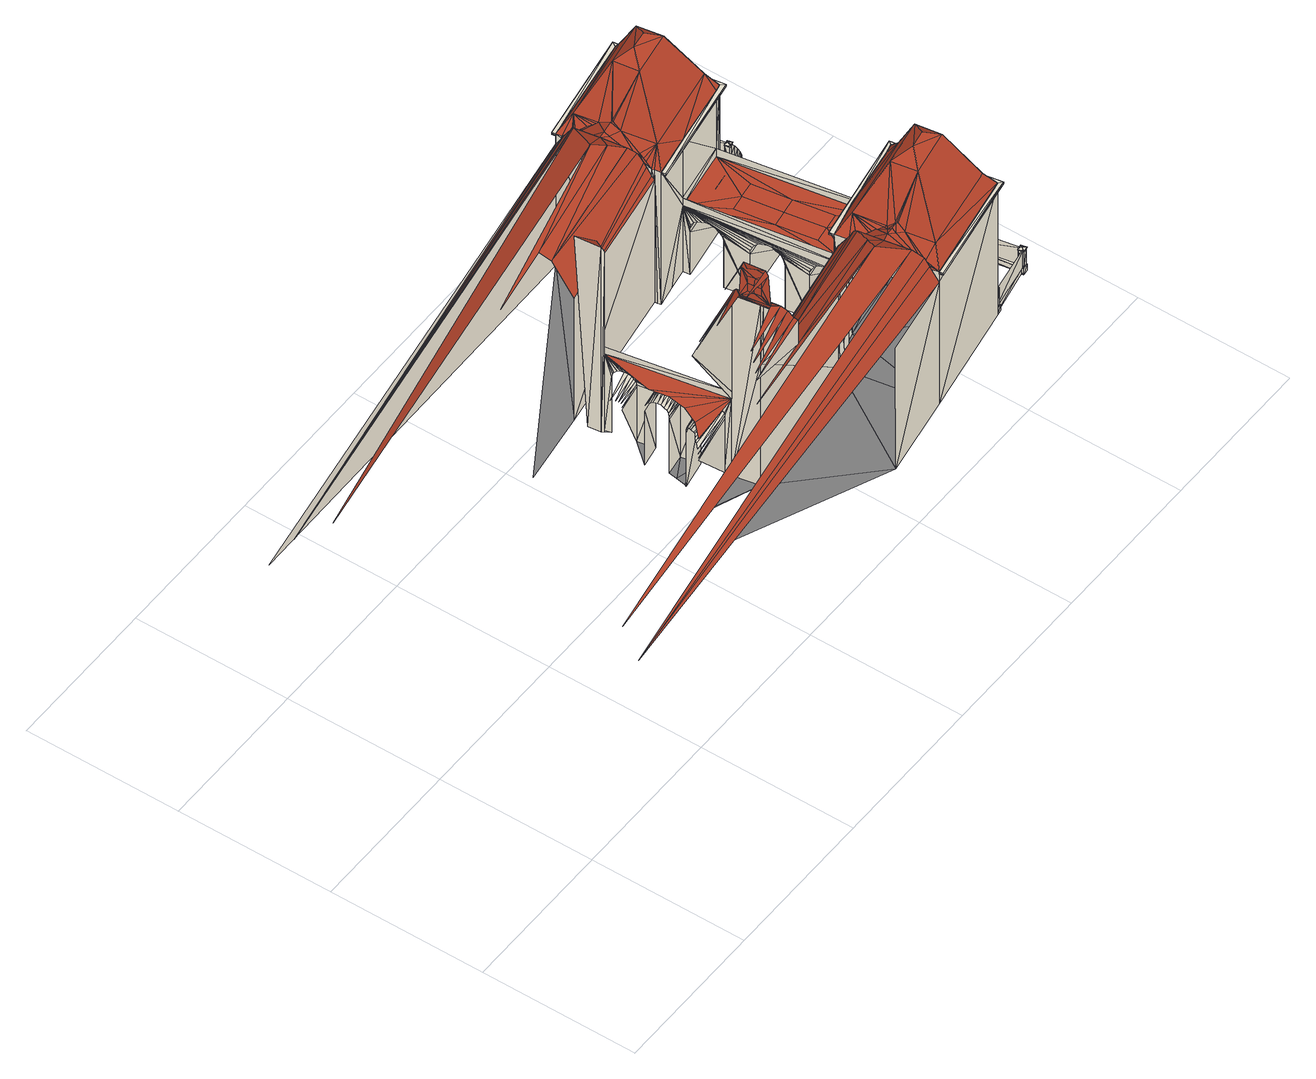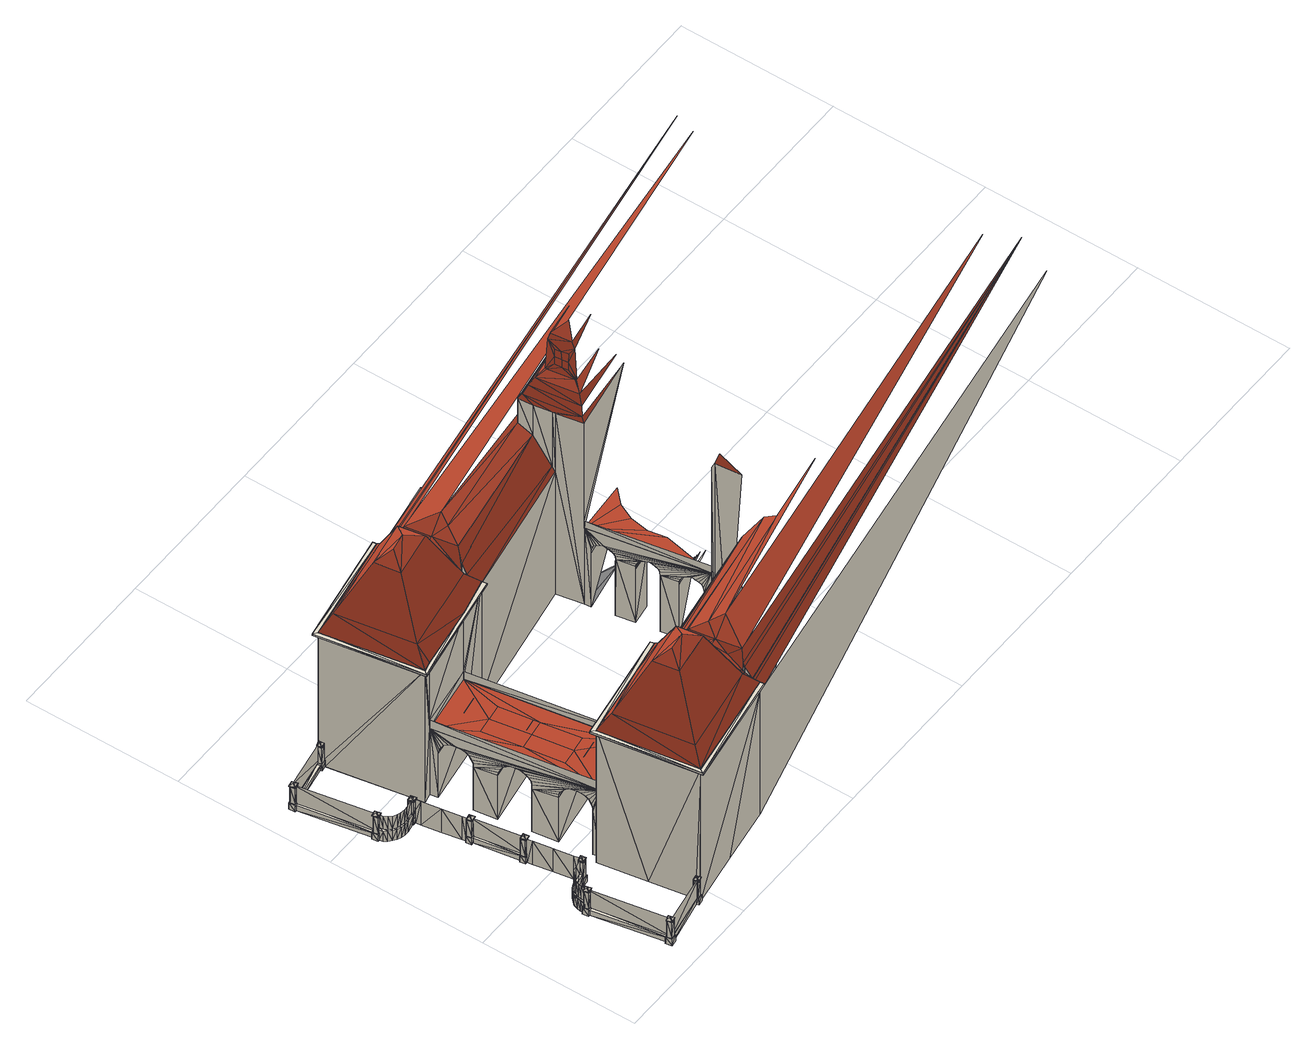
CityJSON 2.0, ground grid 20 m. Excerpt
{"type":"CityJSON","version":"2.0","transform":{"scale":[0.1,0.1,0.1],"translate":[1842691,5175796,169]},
"CityObjects":{
"building1":{"type":"Building","geometry":[{"type":"MultiSurface","lod":"2","boundaries":[[[0,1,2]],[[3,4,5]],[[6,7,8]],[[5,9,10]],[[10,11,12]],[[7,13,0]],[[12,14,15]],[[14,16,15]],[[17,18,19]],[[20,21,22]],[[7,0,2]],[[23,2,3]],[[23,24,2]],[[25,26,3]],[[26,23,3]],[[24,27,2]],[[28,26,25]],[[29,27,24,23]],[[28,29,23,26]],[[30,22,31]],[[32,28,25]],[[8,7,2,27]],[[33,34,27,29]],[[35,33,29,28]],[[34,8,27]],[[32,35,28]],[[8,34,33]],[[21,33,35]],[[21,8,33]],[[36,37,38]],[[32,21,35]],[[39,40,41]],[[25,3,5]],[[32,25,5]],[[37,42,43]],[[42,44,43]],[[41,45,46]],[[46,45,47]],[[48,49,47]],[[44,50,51]],[[22,32,5]],[[50,52,51]],[[21,32,22]],[[52,53,54]],[[55,17,19]],[[56,39,41]],[[53,57,58]],[[31,22,5]],[[31,5,10]],[[59,17,55]],[[57,60,61]],[[62,63,64]],[[59,65,62]],[[66,67,64]],[[60,68,69]],[[36,38,67]],[[68,70,71]],[[72,73,74]],[[70,72,75]],[[76,73,77]],[[37,43,38]],[[49,10,12]],[[49,31,10]],[[78,56,41]],[[79,12,15]],[[44,51,43]],[[80,76,77]],[[16,81,15]],[[81,79,15]],[[82,49,12]],[[82,12,79]],[[52,54,51]],[[83,78,41]],[[53,58,54]],[[81,84,79]],[[85,80,86]],[[84,82,79]],[[57,61,58]],[[87,88,89]],[[85,87,86]],[[88,90,91]],[[60,69,61]],[[90,92,93]],[[84,94,82]],[[94,95,82]],[[92,96,97]],[[68,71,69]],[[95,49,82]],[[73,77,74]],[[75,72,74]],[[70,75,71]],[[96,98,99]],[[98,100,101]],[[19,55,94]],[[94,55,95]],[[100,102,103]],[[47,49,95]],[[102,104,105]],[[106,107,108]],[[109,110,111]],[[104,112,108]],[[112,106,108]],[[55,47,95]],[[86,80,77]],[[55,41,47]],[[41,46,47]],[[55,59,41]],[[59,64,41]],[[64,67,41]],[[67,38,41]],[[113,83,41]],[[89,88,91]],[[38,43,41]],[[86,87,89]],[[90,114,91]],[[59,62,64]],[[43,51,41]],[[90,93,114]],[[115,116,117]],[[51,54,41]],[[92,97,93]],[[96,99,97]],[[98,101,99]],[[100,103,101]],[[102,105,103]],[[117,118,119]],[[104,108,105]],[[107,120,108]],[[109,111,121]],[[122,123,124]],[[125,118,126]],[[127,128,129]],[[130,124,131]],[[77,75,74]],[[41,113,46]],[[132,129,133]],[[127,131,128]],[[134,135,136]],[[136,137,133]],[[134,110,111]],[[119,118,125]],[[86,75,77]],[[54,113,41]],[[71,99,69]],[[75,99,71]],[[86,91,75]],[[91,114,75]],[[114,93,75]],[[93,97,75]],[[97,99,75]],[[19,138,139]],[[58,113,54]],[[61,113,58]],[[86,89,91]],[[69,113,61]],[[99,113,69]],[[113,140,46]],[[111,141,121]],[[101,113,99]],[[103,113,101]],[[134,141,111]],[[105,113,103]],[[108,113,105]],[[134,133,141]],[[133,129,141]],[[129,128,141]],[[120,113,108]],[[128,131,141]],[[141,113,120]],[[131,113,141]],[[134,136,133]],[[142,143,144]],[[145,146,143]],[[142,147,143]],[[148,142,149]],[[149,142,144]],[[124,113,131]],[[123,113,124]],[[148,142,150]],[[151,113,123]],[[152,113,151]],[[147,145,143]],[[153,113,152]],[[154,148,150]],[[150,155,156]],[[157,113,153]],[[155,113,157]],[[154,155,150]],[[154,113,155]],[[16,158,115]],[[159,160,161]],[[162,161,163]],[[164,162,163]],[[165,162,164]],[[166,162,165]],[[167,162,166]],[[168,169,170]],[[170,162,167]],[[81,16,171]],[[172,173,160]],[[94,84,174]],[[19,94,175]],[[176,177,168]],[[84,81,178,179]],[[19,139,175]],[[173,180,181]],[[16,115,171]],[[182,177,183]],[[184,139,126]],[[81,171,185]],[[81,185,178]],[[174,84,179]],[[180,182,186,187]],[[175,94,174]],[[139,188,126]],[[175,139,188]],[[160,173,181]],[[181,180,189]],[[171,115,190]],[[190,115,117]],[[177,191,183]],[[192,182,183]],[[193,182,192]],[[189,180,187]],[[186,182,193]],[[185,171,190]],[[168,177,191]],[[190,117,194]],[[195,196,197]],[[195,198,196]],[[194,117,119]],[[188,199,126]],[[200,126,195]],[[200,188,126]],[[199,125,126]],[[200,199,188]],[[201,125,199]],[[200,201,199]],[[201,200,125]],[[202,200,195]],[[200,194,125]],[[194,119,125]],[[203,190,194]],[[194,200,202]],[[202,195,204]],[[194,202,204]],[[185,190,205]],[[205,190,203]],[[185,205,178]],[[203,194,206]],[[204,195,207]],[[205,208,178]],[[208,179,178]],[[209,210,208]],[[208,210,179]],[[210,174,179]],[[211,209,208]],[[194,204,212]],[[213,203,206]],[[211,214,209]],[[208,205,215]],[[175,174,210]],[[211,216,214]],[[217,203,213]],[[218,219,211]],[[218,220,219]],[[205,203,221]],[[206,194,212]],[[222,203,217]],[[212,204,207]],[[215,205,223]],[[223,205,224]],[[221,203,222]],[[224,205,221]],[[213,206,225]],[[217,213,225]],[[211,208,226]],[[208,215,226]],[[222,217,227]],[[225,206,212,228]],[[227,217,229]],[[226,224,221]],[[215,223,226]],[[226,221,222]],[[229,217,225,230]],[[223,224,226]],[[226,222,227]],[[225,228,231]],[[230,225,231]],[[226,227,229]],[[160,181,232]],[[232,181,189]],[[161,160,232]],[[212,207,233]],[[175,188,234]],[[228,212,233]],[[231,228,233]],[[230,231,233]],[[235,236,237]],[[235,238,236]],[[229,230,239]],[[216,175,234]],[[240,241,235]],[[216,211,234]],[[240,242,241]],[[240,191,242]],[[232,189,243]],[[226,229,239]],[[183,191,240]],[[244,183,240]],[[244,192,183]],[[243,189,187]],[[186,192,244]],[[186,193,192]],[[243,187,186]],[[245,232,243]],[[161,232,246]],[[239,230,233]],[[186,244,247]],[[246,232,248]],[[248,232,245]],[[243,186,247]],[[240,235,249]],[[161,246,250]],[[244,240,249]],[[251,244,249]],[[161,250,163]],[[252,251,249]],[[234,211,253]],[[253,211,254]],[[254,211,255]],[[242,241,256]],[[191,242,256]],[[247,252,249]],[[250,257,163]],[[257,164,163]],[[257,165,164]],[[245,243,258]],[[243,247,258]],[[259,166,165]],[[259,167,166]],[[260,167,259]],[[260,170,167]],[[165,257,261]],[[250,246,248,262]],[[263,264,260]],[[263,265,264]],[[259,165,261]],[[257,250,266]],[[168,191,256]],[[258,247,249]],[[261,257,267]],[[267,257,266]],[[248,245,258,268]],[[266,250,269]],[[262,248,268]],[[239,233,270]],[[269,250,271]],[[271,250,272]],[[260,259,273]],[[272,250,262]],[[259,261,273]],[[211,226,274,255]],[[261,267,273]],[[267,266,273]],[[268,258,275]],[[276,234,253]],[[266,269,273]],[[273,269,271]],[[235,241,277]],[[278,279,234]],[[276,278,234]],[[280,276,253]],[[281,280,253]],[[282,281,253]],[[262,268,283]],[[268,275,284]],[[273,271,272]],[[285,282,253]],[[283,268,284]],[[286,285,253]],[[273,272,262]],[[249,235,287]],[[198,196,288]],[[126,188,289]],[[195,126,289]],[[290,253,254]],[[241,256,277]],[[197,196,291]],[[195,197,291]],[[277,286,253]],[[292,293,294]],[[295,296,297]],[[298,294,299]],[[295,299,296]],[[300,301,293]],[[302,300,293]],[[292,302,293]],[[303,292,294]],[[298,303,294]],[[295,298,299]],[[277,304,286]],[[258,249,305]],[[207,195,289]],[[277,306,304]],[[277,297,306]],[[275,258,305]],[[277,295,297]],[[290,277,253]],[[284,275,305]],[[235,277,290]],[[235,290,287]],[[262,283,307]],[[283,284,307]],[[277,308,295]],[[273,262,307]],[[277,309,308]],[[310,311,312]],[[313,312,314]],[[277,315,309]],[[277,316,315]],[[317,318,311]],[[319,317,311]],[[233,207,320,321]],[[310,319,311]],[[277,322,316]],[[323,310,312]],[[277,314,322]],[[313,323,312]],[[270,233,321]],[[277,313,314]],[[256,324,277]],[[307,284,305]],[[325,253,326]],[[234,188,327]],[[239,270,328]],[[277,329,313]],[[277,253,325]],[[277,330,329]],[[220,219,331]],[[218,211,332]],[[220,218,331]],[[277,333,330]],[[277,334,333]],[[277,335,334]],[[277,336,335]],[[277,337,336]],[[277,338,337]],[[277,339,338]],[[277,324,339]],[[168,170,340]],[[168,256,340]],[[340,256,324]],[[326,253,341]],[[342,270,321]],[[226,239,328,274]],[[270,342,328]],[[343,277,325]],[[307,305,344]],[[253,254,345]],[[254,255,346]],[[279,234,347]],[[328,342,321]],[[279,278,347]],[[278,276,348]],[[276,280,349]],[[188,327,289]],[[280,281,350]],[[281,282,351]],[[325,326,341,352]],[[282,285,353]],[[288,196,354]],[[320,207,289]],[[289,195,291]],[[285,286,355]],[[196,354,291]],[[235,237,356]],[[238,236,357]],[[286,304,358]],[[304,306,359]],[[306,297,360]],[[297,296,361]],[[296,299,362]],[[237,236,363]],[[299,294,364]],[[294,293,365]],[[277,343,366]],[[301,293,365]],[[343,325,352,366]],[[301,300,367]],[[300,302,368]],[[302,292,369]],[[292,303,370]],[[341,253,345]],[[303,298,371]],[[298,295,372]],[[295,308,373]],[[308,309,374]],[[309,315,375]],[[315,316,376]],[[316,322,377]],[[322,314,378]],[[314,312,379]],[[312,311,380]],[[305,249,381,382]],[[249,287,381]],[[344,305,382]],[[383,234,327]],[[318,311,384]],[[219,385,331]],[[386,255,274]],[[211,387,332]],[[345,254,346]],[[346,255,386]],[[318,317,384]],[[317,319,388]],[[347,234,383]],[[319,310,389]],[[310,323,390]],[[331,218,332]],[[347,278,348]],[[276,349,348]],[[323,313,391]],[[280,350,349]],[[264,260,392]],[[170,260,393]],[[281,394,350]],[[307,344,395]],[[313,329,396]],[[281,351,394]],[[352,341,397,398]],[[282,353,351]],[[329,330,399]],[[328,321,320,274]],[[285,355,353]],[[330,333,400]],[[333,334,401]],[[286,358,355]],[[265,264,402]],[[263,260,403]],[[265,263,402]],[[334,335,404]],[[304,359,358]],[[260,273,393]],[[335,336,405]],[[336,337,406]],[[337,338,407]],[[338,339,408]],[[306,360,359]],[[297,361,360]],[[324,339,409]],[[296,362,361]],[[299,364,362]],[[294,365,364]],[[290,277,410]],[[287,290,410]],[[397,341,345]],[[367,301,365]],[[411,344,382]],[[366,352,398,412]],[[367,300,368]],[[302,369,368]],[[292,370,369]],[[303,413,370]],[[303,371,413]],[[344,411,395]],[[298,372,371]],[[273,307,395,414]],[[295,373,372]],[[308,374,373]],[[309,375,374]],[[315,376,375]],[[398,397,345]],[[277,366,415]],[[316,377,376]],[[322,378,377]],[[387,274,320]],[[314,379,378]],[[312,380,379]],[[416,417,418]],[[416,419,417]],[[384,311,380]],[[416,420,419]],[[421,416,418]],[[422,423,424]],[[421,418,425]],[[422,426,423]],[[423,426,427]],[[428,425,427]],[[426,428,427]],[[428,421,425]],[[387,320,289]],[[420,416,429]],[[340,170,430]],[[422,424,431]],[[431,424,432]],[[395,411,382]],[[384,317,388]],[[319,389,388]],[[383,347,345]],[[310,390,389]],[[425,418,433]],[[418,417,434]],[[347,348,345]],[[348,349,345]],[[424,423,435]],[[427,425,436]],[[349,350,345]],[[423,427,437]],[[417,327,434]],[[323,438,390]],[[350,394,345]],[[327,387,289]],[[431,432,439]],[[323,391,438]],[[394,351,345]],[[439,432,440]],[[420,417,441]],[[420,387,327]],[[428,426,442]],[[421,428,443]],[[351,353,345]],[[426,422,444]],[[432,424,435]],[[416,421,445]],[[313,396,391]],[[446,383,327]],[[353,355,345]],[[429,416,441]],[[447,448,449]],[[356,237,363]],[[357,236,450]],[[422,431,451]],[[425,433,436]],[[433,418,434]],[[423,437,435]],[[329,399,396]],[[427,436,437]],[[440,432,435]],[[327,452,434]],[[441,417,452]],[[443,428,442]],[[431,439,451]],[[236,450,363]],[[442,426,444]],[[330,400,399]],[[444,422,451]],[[439,440,451]],[[421,443,445]],[[441,416,445]],[[451,440,435]],[[333,401,400]],[[340,324,453]],[[433,443,436]],[[443,442,436]],[[436,444,437]],[[442,444,436]],[[332,289,291]],[[331,288,354]],[[437,444,435]],[[445,443,433]],[[334,404,401]],[[445,433,434]],[[444,451,435]],[[452,454,434]],[[454,445,434]],[[415,398,345]],[[335,405,404]],[[449,445,454]],[[446,387,420]],[[441,445,449]],[[336,406,405]],[[354,331,291]],[[337,407,406]],[[338,408,407]],[[409,339,408]],[[386,274,387]],[[332,387,289]],[[331,385,288]],[[383,345,446]],[[345,346,387]],[[346,386,387]],[[381,287,455]],[[345,415,346]],[[277,415,410]],[[287,410,455]],[[365,367,364]],[[355,415,345]],[[361,372,360]],[[364,371,362]],[[362,372,361]],[[366,412,415]],[[367,368,364]],[[368,369,364]],[[369,370,364]],[[370,413,364]],[[413,371,364]],[[446,345,387]],[[371,372,362]],[[331,332,291]],[[358,415,355]],[[359,415,358]],[[360,415,359]],[[453,324,409]],[[412,398,415]],[[372,415,360]],[[415,410,346]],[[373,415,372]],[[430,170,456]],[[392,260,393]],[[456,170,393]],[[374,415,373]],[[380,384,379]],[[379,391,378]],[[375,415,374]],[[273,414,393]],[[376,415,375]],[[384,388,379]],[[388,389,379]],[[389,390,379]],[[377,415,376]],[[390,438,379]],[[378,415,377]],[[438,391,379]],[[264,392,402]],[[260,393,403]],[[391,415,378]],[[402,263,403]],[[396,415,391]],[[395,382,381,414]],[[399,415,396]],[[400,415,399]],[[401,415,400]],[[404,415,401]],[[405,415,404]],[[406,415,405]],[[407,415,406]],[[408,409,407]],[[409,415,407]],[[457,340,453]],[[381,455,356]],[[415,409,356]],[[410,415,356]],[[455,410,356]],[[458,459,460]],[[448,461,462]],[[449,448,463]],[[409,464,356]],[[461,465,466]],[[430,340,457]],[[465,454,466]],[[453,409,464]],[[393,414,381]],[[393,381,356]],[[464,453,356]],[[467,468,469]],[[467,470,468]],[[471,467,469]],[[472,473,474]],[[471,469,475]],[[472,476,473]],[[473,476,477]],[[478,475,477]],[[476,478,477]],[[478,471,475]],[[453,393,356]],[[472,474,479]],[[470,467,480]],[[479,474,481]],[[402,357,450]],[[403,356,363]],[[475,469,482]],[[469,468,483]],[[474,473,484]],[[477,475,485]],[[473,477,486]],[[487,488,489]],[[487,490,488]],[[450,402,363]],[[479,481,491]],[[490,480,487]],[[491,481,492]],[[470,468,493]],[[478,476,494]],[[495,496,487]],[[480,495,487]],[[471,478,497]],[[476,472,498]],[[481,474,484]],[[467,471,497]],[[499,495,480]],[[402,392,357]],[[403,393,356]],[[472,479,500]],[[475,482,485]],[[482,469,483]],[[473,486,484]],[[477,485,486]],[[480,467,493]],[[468,501,483]],[[492,481,484]],[[489,488,502]],[[493,468,501]],[[499,503,495]],[[497,478,494]],[[504,505,506]],[[479,491,500]],[[494,476,498]],[[490,487,507]],[[498,472,500]],[[504,508,505]],[[491,492,500]],[[509,504,506]],[[510,511,512]],[[493,467,497]],[[513,503,499]],[[509,506,514]],[[510,515,511]],[[511,515,516]],[[500,492,484]],[[517,514,516]],[[515,517,516]],[[482,497,485]],[[517,509,514]],[[497,494,485]],[[485,498,486]],[[494,498,485]],[[486,498,484]],[[508,504,518]],[[497,482,483]],[[457,393,453]],[[501,502,483]],[[498,500,484]],[[463,448,519]],[[502,497,483]],[[507,497,502]],[[510,512,520]],[[519,448,462]],[[493,497,507]],[[402,403,363]],[[459,521,460]],[[513,522,503]],[[520,512,523]],[[522,524,503]],[[514,506,525]],[[506,505,526]],[[512,511,527]],[[516,514,528]],[[511,516,529]],[[530,531,532]],[[532,531,533]],[[462,461,466]],[[518,504,534]],[[530,518,531]],[[535,536,537]],[[520,523,538]],[[535,430,536]],[[538,523,539]],[[508,505,540]],[[541,535,537]],[[542,543,544]],[[517,515,545]],[[509,517,546]],[[515,510,547]],[[523,512,527]],[[541,537,548]],[[542,549,543]],[[535,550,430]],[[543,549,551]],[[504,509,552]],[[553,548,551]],[[531,554,533]],[[454,555,466]],[[549,553,551]],[[522,556,524]],[[553,541,548]],[[505,556,526]],[[510,520,557]],[[556,558,524]],[[487,489,559]],[[514,525,528]],[[560,393,457]],[[525,506,526]],[[511,529,527]],[[516,528,529]],[[554,558,556]],[[561,562,563]],[[539,523,527]],[[554,533,558]],[[564,565,566]],[[456,393,560]],[[540,505,567]],[[530,568,518]],[[489,502,569]],[[554,534,533]],[[534,504,540]],[[546,517,545]],[[520,538,557]],[[542,544,570]],[[545,515,547]],[[547,510,557]],[[538,539,557]],[[507,487,571]],[[509,546,552]],[[540,504,552]],[[572,530,532]],[[570,544,573]],[[572,532,533]],[[557,539,527]],[[556,567,526]],[[525,546,528]],[[546,545,528]],[[528,547,529]],[[545,547,528]],[[529,547,527]],[[552,546,525]],[[574,575,576]],[[548,537,577]],[[562,578,563]],[[552,525,526]],[[547,557,527]],[[537,536,579]],[[544,543,580]],[[574,581,575]],[[551,548,582]],[[567,540,526]],[[543,551,583]],[[534,572,533]],[[584,574,576]],[[585,586,587]],[[536,457,579]],[[540,552,526]],[[584,576,588]],[[585,589,586]],[[586,589,590]],[[570,573,591]],[[592,588,590]],[[591,573,593]],[[550,536,594]],[[553,549,595]],[[589,592,590]],[[566,565,596]],[[489,569,597]],[[598,599,600]],[[541,553,601]],[[592,584,588]],[[549,542,602]],[[573,544,580]],[[550,535,594]],[[559,489,597]],[[535,541,603]],[[560,604,605]],[[571,487,559]],[[542,570,606]],[[530,607,568]],[[548,577,582]],[[577,537,579]],[[543,583,580]],[[551,582,583]],[[593,573,580]],[[585,587,608]],[[609,572,534]],[[594,536,610]],[[457,610,579]],[[601,553,595]],[[570,591,606]],[[595,549,602]],[[608,587,611]],[[602,542,606]],[[591,593,606]],[[541,601,603]],[[594,535,603]],[[606,593,580]],[[581,574,612]],[[588,576,613]],[[577,601,582]],[[576,575,614]],[[587,586,615]],[[601,595,582]],[[590,588,616]],[[586,590,617]],[[582,602,583]],[[595,602,582]],[[568,607,618]],[[583,602,580]],[[603,601,577]],[[607,530,618]],[[575,568,614]],[[610,600,579]],[[603,577,579]],[[602,606,580]],[[608,611,619]],[[600,603,579]],[[619,611,620]],[[581,575,621]],[[592,589,622]],[[584,592,623]],[[605,603,600]],[[589,585,624]],[[611,587,615]],[[568,618,609]],[[574,584,625]],[[594,603,605]],[[618,530,572]],[[585,608,626]],[[588,613,616]],[[613,576,614]],[[586,617,615]],[[590,616,617]],[[568,609,614]],[[620,611,615]],[[618,572,609]],[[621,575,627]],[[612,574,621]],[[623,592,622]],[[572,612,628]],[[618,612,572]],[[608,619,626]],[[622,589,624]],[[566,596,629]],[[624,585,626]],[[619,620,626]],[[612,630,628]],[[584,623,625]],[[621,574,625]],[[631,630,612]],[[626,620,615]],[[597,569,632]],[[609,627,614]],[[613,623,616]],[[623,622,616]],[[616,624,617]],[[622,624,616]],[[617,624,615]],[[625,623,613]],[[629,596,633]],[[625,613,614]],[[624,626,615]],[[631,634,630]],[[559,597,635]],[[627,621,614]],[[571,559,636]],[[621,625,614]],[[637,597,632]],[[638,639,640]],[[634,641,630]],[[638,555,639]],[[597,637,635]],[[638,463,555]],[[642,638,640]],[[643,644,645]],[[642,640,646]],[[638,647,463]],[[643,648,644]],[[644,648,649]],[[650,646,649]],[[636,559,635]],[[648,650,649]],[[650,642,646]],[[651,652,653]],[[647,638,654]],[[651,655,652]],[[656,651,653]],[[657,658,659]],[[643,645,660]],[[634,661,641]],[[656,653,662]],[[657,663,658]],[[658,663,664]],[[665,662,664]],[[663,665,664]],[[665,656,662]],[[660,645,666]],[[629,633,667]],[[661,668,641]],[[637,632,669]],[[635,637,669]],[[646,640,670]],[[640,639,671]],[[645,644,672]],[[649,646,673]],[[657,659,674]],[[644,649,675]],[[632,676,669]],[[667,633,677]],[[660,666,678]],[[678,666,679]],[[647,639,680]],[[674,659,681]],[[650,648,682]],[[642,650,683]],[[661,684,668]],[[648,643,685]],[[666,645,672]],[[555,686,466]],[[636,635,687]],[[684,688,668]],[[638,642,689]],[[654,638,689]],[[662,653,690]],[[691,688,684]],[[643,660,692]],[[653,652,693]],[[691,694,688]],[[635,669,695]],[[646,670,673]],[[659,658,696]],[[664,662,697]],[[698,691,694]],[[658,664,699]],[[670,640,671]],[[644,675,672]],[[649,673,675]],[[700,519,462]],[[698,701,691]],[[700,654,519]],[[639,702,671]],[[679,666,672]],[[674,681,703]],[[687,635,695]],[[680,639,702]],[[703,681,704]],[[655,652,705]],[[665,663,706]],[[683,650,682]],[[656,665,707]],[[660,678,692]],[[663,657,708]],[[681,659,696]],[[682,648,685]],[[655,651,705]],[[652,684,693]],[[686,709,466]],[[685,643,692]],[[678,679,692]],[[651,656,710]],[[642,683,689]],[[709,654,680]],[[669,676,711]],[[692,679,672]],[[657,674,712]],[[662,690,697]],[[521,713,460]],[[680,654,689]],[[690,653,693]],[[670,683,673]],[[658,699,696]],[[664,697,699]],[[695,669,711]],[[683,682,673]],[[704,681,696]],[[667,677,714]],[[673,685,675]],[[682,685,673]],[[675,685,672]],[[705,652,715]],[[689,683,670]],[[711,676,716]],[[689,670,671]],[[685,692,672]],[[707,665,706]],[[691,701,717]],[[674,703,712]],[[701,698,717]],[[706,663,708]],[[702,680,671]],[[708,657,712]],[[703,704,712]],[[680,689,671]],[[656,707,710]],[[705,651,710]],[[684,715,693]],[[718,462,466]],[[700,719,654]],[[714,677,720]],[[712,704,696]],[[691,717,721]],[[690,707,697]],[[707,706,697]],[[697,708,699]],[[706,708,697]],[[699,708,696]],[[710,707,690]],[[687,695,722]],[[709,718,466]],[[715,721,693]],[[710,690,693]],[[708,712,696]],[[718,700,462]],[[695,711,723]],[[721,710,693]],[[717,710,721]],[[711,716,724]],[[713,725,460]],[[705,710,717]],[[722,695,723]],[[716,726,724]],[[723,711,724]],[[714,720,727]],[[728,729,730]],[[727,720,731]],[[728,732,729]],[[733,728,730]],[[734,735,736]],[[724,726,737]],[[733,730,738]],[[734,739,735]],[[740,718,709]],[[735,739,741]],[[730,729,719]],[[742,738,741]],[[739,742,741]],[[742,733,738]],[[694,691,743]],[[724,737,744]],[[698,694,745]],[[723,724,746]],[[722,723,747]],[[746,724,744]],[[732,728,748]],[[744,737,749]],[[691,721,743]],[[747,723,746]],[[727,731,750]],[[734,736,751]],[[752,753,754]],[[700,755,719]],[[744,749,756]],[[717,698,757]],[[756,755,758]],[[756,748,755]],[[756,749,748]],[[700,759,755]],[[760,727,750]],[[751,736,761]],[[762,756,758]],[[721,717,757]],[[738,730,763]],[[744,756,762]],[[736,735,764]],[[741,738,765]],[[746,744,762]],[[735,741,766]],[[760,750,767]],[[747,746,762]],[[751,761,768]],[[769,760,767]],[[730,719,770]],[[768,761,771]],[[732,729,772]],[[742,739,773]],[[774,769,725]],[[769,767,725]],[[733,742,775]],[[753,776,754]],[[739,734,777]],[[761,736,764]],[[778,747,762]],[[745,694,743]],[[728,733,779]],[[757,698,745]],[[748,728,779]],[[734,751,780]],[[762,758,781]],[[738,763,765]],[[763,730,770]],[[735,766,764]],[[741,765,766]],[[781,758,782]],[[771,761,764]],[[719,740,770]],[[721,783,743]],[[721,757,783]],[[772,729,784]],[[778,762,781]],[[775,742,773]],[[751,768,780]],[[785,718,740]],[[773,739,777]],[[786,778,781]],[[777,734,780]],[[768,771,780]],[[733,775,779]],[[785,787,718]],[[718,787,782]],[[787,781,782]],[[786,781,787]],[[787,748,772]],[[780,771,764]],[[772,748,779]],[[763,775,765]],[[740,784,770]],[[775,773,765]],[[765,777,766]],[[773,777,765]],[[766,777,764]],[[779,775,763]],[[779,763,770]],[[777,780,764]],[[784,772,770]],[[772,779,770]],[[754,776,788]],[[789,790,791]],[[598,600,792]],[[783,757,793]],[[745,743,794]],[[757,745,793]],[[776,795,788]],[[743,783,796]],[[605,604,797]],[[793,745,794]],[[783,793,798]],[[794,743,796]],[[783,798,796]],[[604,598,799]],[[788,795,800]],[[793,794,801]],[[798,793,802]],[[794,796,801]],[[795,803,800]],[[796,798,804]],[[802,793,801]],[[798,802,805]],[[801,796,804]],[[798,805,804]],[[802,801,806]],[[800,803,807]],[[805,802,808]],[[801,804,806]],[[808,802,806]],[[803,809,807]],[[804,805,810]],[[805,808,811]],[[806,804,810]],[[805,811,810]],[[808,806,812]],[[808,813,811]],[[812,806,810]],[[807,809,814]],[[813,808,812]],[[807,814,815]],[[598,792,816]],[[810,811,817]],[[811,813,818]],[[812,810,819]],[[598,816,820]],[[813,812,819]],[[810,817,821]],[[811,818,817]],[[819,810,821]],[[818,813,819]],[[791,790,822]],[[815,814,823]],[[797,604,824]],[[818,825,817]],[[826,819,821]],[[598,820,799]],[[815,823,827]],[[818,819,826]],[[828,829,830]],[[828,831,829]],[[832,828,830]],[[833,834,835]],[[825,818,826]],[[832,830,836]],[[833,837,834]],[[821,817,838]],[[834,837,839]],[[830,829,840]],[[824,604,799]],[[841,836,839]],[[837,841,839]],[[841,832,836]],[[842,825,826]],[[842,840,825]],[[821,838,843]],[[827,823,844]],[[831,828,845]],[[842,846,840]],[[842,847,846]],[[827,844,848]],[[833,835,849]],[[845,847,846]],[[817,825,850]],[[849,835,851]],[[826,821,852]],[[844,853,848]],[[838,817,850]],[[821,843,852]],[[853,854,848]],[[825,840,850]],[[843,838,855]],[[836,830,856]],[[835,834,857]],[[839,836,858]],[[842,826,852]],[[834,839,859]],[[840,846,860]],[[861,846,862]],[[846,847,860]],[[847,842,860]],[[843,855,863]],[[830,840,864]],[[849,851,865]],[[838,850,855]],[[865,851,866]],[[831,829,867]],[[841,837,868]],[[852,843,863]],[[832,841,869]],[[837,833,870]],[[847,845,871]],[[851,835,857]],[[840,860,850]],[[828,832,872]],[[855,850,863]],[[820,846,861]],[[846,860,862]],[[860,842,862]],[[862,842,852]],[[845,828,872]],[[820,845,846]],[[847,871,860]],[[833,849,873]],[[850,852,863]],[[836,856,858]],[[856,830,864]],[[834,859,857]],[[839,858,859]],[[840,850,864]],[[866,851,857]],[[860,852,850]],[[867,829,874]],[[860,862,852]],[[869,841,868]],[[849,865,873]],[[860,871,862]],[[868,837,870]],[[870,833,873]],[[865,866,873]],[[832,869,872]],[[871,845,867]],[[873,866,857]],[[875,791,854]],[[867,845,872]],[[850,874,864]],[[856,869,858]],[[869,868,858]],[[858,870,859]],[[868,870,858]],[[859,870,857]],[[872,869,856]],[[872,856,864]],[[870,873,857]],[[874,867,864]],[[799,861,862]],[[867,872,864]],[[820,876,845]],[[799,820,861]],[[871,799,862]],[[791,822,854]],[[877,878,879]],[[877,792,878]],[[877,797,792]],[[880,877,879]],[[881,882,883]],[[877,884,797]],[[885,799,871]],[[880,879,886]],[[881,887,882]],[[882,887,888]],[[879,878,876]],[[889,886,888]],[[887,889,888]],[[889,880,886]],[[820,816,876]],[[881,883,890]],[[890,883,891]],[[886,879,892]],[[883,882,893]],[[888,886,894]],[[882,888,895]],[[890,891,896]],[[879,876,897]],[[896,891,898]],[[884,878,899]],[[889,887,900]],[[880,889,901]],[[887,881,902]],[[891,883,893]],[[884,877,899]],[[877,880,903]],[[881,890,904]],[[886,892,894]],[[892,879,897]],[[882,895,893]],[[888,894,895]],[[898,891,893]],[[876,885,897]],[[899,878,905]],[[901,889,900]],[[824,799,885]],[[890,896,904]],[[900,887,902]],[[902,881,904]],[[896,898,904]],[[880,901,903]],[[899,877,903]],[[904,898,893]],[[892,901,894]],[[885,905,897]],[[901,900,894]],[[894,902,895]],[[900,902,894]],[[895,902,893]],[[903,901,892]],[[903,892,897]],[[902,904,893]],[[905,899,897]],[[899,903,897]]],"semantics":{"surfaces":[{"type":"RoofSurface"},{"type":"WallSurface"},{"type":"GroundSurface"}],"values":[0,0,0,0,0,0,0,1,2,0,0,0,0,0,0,0,0,0,0,0,0,0,0,0,0,0,0,0,0,1,0,0,0,0,1,1,1,1,0,1,0,1,0,1,2,0,1,0,0,2,1,1,1,1,1,1,1,1,1,2,1,0,0,0,0,1,2,1,1,0,0,1,0,1,1,2,1,1,1,1,1,1,1,1,1,1,1,0,1,1,1,1,1,1,1,1,0,1,1,1,1,1,1,2,1,1,1,1,1,1,0,1,1,1,1,1,1,1,0,1,1,1,1,1,1,0,1,1,1,1,0,1,1,1,1,1,1,1,1,2,0,1,1,1,1,1,1,1,1,1,2,1,1,1,1,1,1,1,1,1,1,1,1,1,1,1,1,1,1,1,1,1,0,1,1,1,1,1,2,1,1,1,1,2,1,1,1,1,1,0,0,0,0,0,0,0,1,0,0,0,0,1,2,0,2,0,0,1,1,0,0,0,0,1,1,2,0,0,0,0,1,0,0,0,0,0,2,0,1,1,1,1,1,1,1,1,1,1,1,0,1,1,0,0,0,0,0,0,1,0,0,1,1,1,1,1,1,0,0,1,0,1,1,0,1,1,0,0,0,0,0,0,0,0,0,0,0,0,0,0,0,0,0,0,0,0,0,0,0,0,0,0,0,0,2,0,0,0,1,1,0,2,1,1,1,1,0,0,1,1,1,1,1,1,1,0,0,0,0,0,0,0,0,0,0,0,1,0,1,1,1,2,2,0,1,1,1,0,0,1,1,1,1,0,0,1,1,0,0,2,0,0,0,0,0,0,0,0,0,0,0,0,0,0,0,0,1,0,0,1,1,1,1,1,1,0,0,0,1,0,1,0,0,1,1,1,1,1,1,1,1,1,1,1,1,1,1,1,1,1,1,1,0,0,1,1,0,1,1,0,1,1,0,0,1,0,1,1,1,1,1,1,1,0,1,1,1,1,1,0,1,1,0,0,2,0,1,0,1,1,1,1,1,1,1,1,1,1,1,1,1,2,2,0,0,0,0,0,0,1,1,2,0,1,1,1,1,1,1,0,1,1,0,1,1,1,1,1,1,1,1,1,1,1,1,1,0,2,0,1,1,1,1,0,1,1,1,1,1,1,1,1,1,1,0,0,0,2,2,1,0,1,1,1,1,1,2,1,1,1,1,1,1,1,1,1,1,0,1,1,0,1,1,0,1,1,1,1,1,1,1,1,1,0,1,1,1,1,1,1,2,1,1,1,1,1,0,2,0,0,1,1,1,1,1,0,1,0,1,1,1,1,0,0,1,1,0,1,1,1,1,2,1,1,1,1,1,1,1,1,1,0,1,1,1,1,0,1,1,1,1,1,1,1,1,1,1,1,1,1,1,1,1,1,1,1,1,2,1,1,1,1,1,1,1,1,2,1,1,1,1,1,1,1,1,1,1,1,1,1,2,1,1,1,1,1,1,1,1,1,1,1,2,1,1,1,1,1,1,1,1,1,1,1,1,1,0,1,1,1,1,1,1,1,1,2,0,1,1,1,1,1,0,1,1,1,1,1,1,1,1,0,1,1,1,1,1,1,1,1,1,1,1,2,0,1,1,1,1,1,1,1,1,1,1,0,1,1,1,1,1,1,1,1,1,1,1,1,1,0,1,1,1,1,1,1,1,1,1,2,0,1,1,1,1,1,1,1,1,2,1,2,0,0,1,1,1,1,1,1,1,1,1,1,1,1,1,1,1,1,1,1,1,1,1,1,1,1,1,1,1,1,2,1,1,1,1,1,1,1,1,1,1,1,1,1,1,1,1,1,1,1,2,1,1,1,1,1,1,1,1,1,1,1,1,1,1,1,1,1,1,1,1,1,1,1,1,1,1,1,1,1,1,1,1,1,1,1,1,1,1,1,1,1,1,1,1,1,1,1,1,1,1,1,1,1,1,1,2,1,1,1,1,1,1,1,1,1,1,1,1,1,1,1,1,1,1,1,1,1,1,1,1,1,1,1,1,1,1,1,1,2,1,1,1,1,1,1,1,1,1,1,1,1,1,1,1,1,1,1,1,1,1,1,1,1,1,1,1,1,1,1,1,1,1,1,1,1,1,1,1,1,1,1,1,1,1,1,2,1,1,1,1,1,1,1,1,1,1,1,1,1,1,1,1,1,1,1,1,1,1,1,2,1,1,1,1,1,1,1,1,1,1,1,1,1,1,1,1,1,1,1,1,1,1,1,1,1,1,1,1,1,1,1,2,1,1,1,1,1,1,1,1,1,1,1,1,1,1,1,1,1,2,1,1,1,1,1,1,1,1,1,1,1,1,1,1,1,1,1,1,1,1,1,1,1,1,1,1,1,1,1,1,1,1,1,1,1,1,1,1,1,1,1,1,1,1,1,1,1,1,1,1,1,1,1,1,1,1,1,1,1,1,1,1,1,1,1,1,1,1,1,1,1,1,1,1,2,1,1,1,1,1,1,1,1,1,1,1,1,1,1,1,1,1,1,1,1,1,1,1,1,1,1,1,1,1,1,1,1,2,1,2,1,1,1,1,1,1,1,1,1,1,1,1,1,1,1,1,1,1,1,1,1,1,1,1,1,1,1,1,1,1,1,1,2,1,1,1,1,1,1,1,1,1,1,1,1,1,1,1,1,1,1,1,1,1,1,1,1,1,1,1,1,1,1,1,1,1,1,1,1,1,1,1,1,1,1,1,1,1,1,1,1,1,1,1,1,1,1,1,1,1,1,1,1,1,1,1,1,1,1,1,1,1,1,1,1,1,1,1,1,1,1,1,1,1,1,1,1,1,1,1,1,1,1,1,1,1,2,1,1,1,1,1,1,1,1,1,1,1,1,1,1,1,1,1,1,1,1,1,1,1,2,1,1,1,1,1,1,1,1,1,1,1,1,1,1,1,1,1,1,1,1,1,1,1,1,1,1,1,1,1,1,1,1,1,1,1,1,1,1,1,1,1,1,1,1,1,1,1,1,1,1,1,1,1,1,1,1,1,1,1,1,1,1,1,1,1,1,1,1,1,1,1,1,1,1,1,1,1,1,1,1,1,1,1,1,1,1,1,1,1,1,1,1,1,1,1,1,1,1,1,1,1,1,1,1,1,1,1,1,1,1,1,1,1,1,1,1,1,1,1,1,1,1,1,1,1,1,1,1,1,1,1,1,2,1,1,1,1,1,1,1,1,1,1,1,1,1,1,1,1,1,1,1,1,1,1,1,1,1,2,1,1,1,1,1,1,1,1,1,1,1,1,1,1,1,1,1,1,1,1,1,1,1,1,1,1,1,1,1,1,1,1,1,1,1,1,1,1,1,1,1,1,1,1,1,1,1,1,1,1,1,1,2,1,1,1,1,1,1,1,1,1,1,1,1,1,2,1,1,1,1,1,1,1,1,1,1,1,1,1,1,1,1,1,1,1,1]}}]}
},
"vertices":[
[521,145,378],[478,139,378],[523,143,369],[524,141,322],[465,124,315],[536,136,315],[474,165,378],[518,172,378],[518,175,369],[460,117,305],[542,131,305],[458,113,293],[547,127,293],[504,157,390],[455,109,287],[551,124,287],[551,124,249],[473,199,1],[472,198,1],[545,169,1],[468,171,322],[518,178,322],[528,189,315],[522,151,345],[522,151,357],[524,143,322],[522,151,333],[521,159,357],[521,160,333],[521,160,345],[451,182,305],[533,195,305],[519,176,322],[520,168,345],[519,168,357],[520,168,333],[477,203,98],[481,207,101],[537,214,98],[489,215,122],[472,198,122],[539,203,122],[482,209,102],[537,217,101],[485,212,103],[443,186,287],[539,203,133],[539,203,287],[451,187,287],[537,199,293],[489,215,104],[536,221,103],[490,217,104],[492,222,103],[535,225,104],[539,203,1],[499,236,122],[494,226,101],[535,229,103],[538,211,1],[496,230,98],[534,233,101],[538,211,86],[473,199,90],[538,211,90],[473,199,86],[474,200,95],[538,211,95],[497,232,95],[533,236,98],[498,233,90],[533,239,95],[498,233,86],[498,233,1],[533,239,86],[533,240,90],[499,236,1],[533,239,1],[503,260,122],[549,142,287],[501,248,1],[549,142,239],[545,165,287],[499,283,122],[545,165,200],[503,259,1],[529,263,1],[503,259,86],[503,259,90],[529,263,86],[503,260,95],[529,263,90],[503,262,98],[528,266,98],[545,169,194],[545,169,287],[502,265,101],[528,269,101],[502,269,103],[527,273,103],[501,273,104],[526,278,104],[500,278,103],[525,282,103],[500,281,101],[525,286,101],[499,285,98],[498,287,95],[524,289,98],[497,287,86],[497,287,1],[524,292,1],[499,283,100],[513,351,122],[529,264,95],[708,136,256],[105,35,256],[738,109,241],[86,0,241],[749,100,224],[524,291,95],[524,292,86],[476,317,103],[517,328,104],[518,324,103],[750,94,213],[752,83,194],[483,311,98],[519,317,98],[520,315,95],[480,313,101],[519,320,101],[485,309,95],[520,314,90],[520,314,1],[485,308,86],[520,314,86],[485,308,90],[448,153,1],[649,66,1],[513,351,133],[524,292,90],[509,353,1],[509,353,293],[511,350,287],[506,386,293],[504,356,306],[507,369,1],[511,350,1],[511,350,122],[515,343,1],[517,333,103],[516,337,101],[515,340,98],[513,351,1],[515,343,90],[515,343,86],[515,342,95],[455,109,249],[46,373,256],[651,469,256],[671,505,241],[14,401,241],[679,512,231],[679,514,226],[677,523,211],[677,523,210],[677,525,207],[676,532,1],[3,426,194],[676,532,194],[716,151,250],[407,412,248],[498,427,248],[732,201,194],[732,201,1],[413,373,1],[506,386,1],[735,182,227],[734,189,214],[502,413,240],[665,457,249],[506,386,194],[695,416,194],[647,65,194],[727,172,241],[693,429,215],[691,436,227],[752,83,1],[681,442,241],[732,141,241],[695,416,1],[694,419,199],[693,425,210],[749,100,215],[752,83,210],[753,78,207],[753,78,210],[752,83,207],[751,88,1],[750,94,210],[750,94,1],[752,99,213],[742,143,241],[753,101,215],[735,182,214],[751,139,237],[767,98,233],[734,189,210],[734,189,1],[733,195,1],[731,206,210],[761,134,233],[751,144,241],[732,198,1],[738,182,214],[731,206,1],[751,150,236],[730,212,210],[731,206,207],[730,212,207],[751,165,227],[751,164,227],[746,171,222],[748,168,224],[759,145,241],[750,196,233],[755,158,231],[762,144,240],[757,155,233],[761,147,239],[762,145,241],[676,474,241],[788,136,304],[780,217,1],[696,408,210],[697,403,207],[697,403,210],[696,408,207],[782,169,304],[695,416,210],[696,408,1],[695,412,1],[691,436,219],[694,419,210],[686,469,237],[678,491,230],[698,438,219],[685,475,241],[710,423,233],[679,512,218],[696,428,214],[697,432,216],[780,217,106],[780,217,118],[780,217,210],[722,413,1],[679,514,217],[703,466,233],[677,525,210],[676,532,210],[683,516,216],[699,492,233],[675,537,210],[676,532,207],[675,537,207],[685,513,218],[684,515,217],[701,478,240],[692,503,226],[805,155,317],[695,498,229],[697,495,231],[694,522,233],[862,215,233],[704,477,239],[778,227,76],[748,417,106],[778,227,71],[778,227,1],[778,229,81],[777,232,86],[777,237,89],[703,479,239],[704,478,240],[776,242,92],[775,248,92],[748,417,210],[893,107,207],[893,107,210],[748,417,118],[898,103,210],[767,299,81],[772,267,1],[772,267,69],[765,312,92],[772,265,80],[773,262,85],[765,307,89],[772,267,75],[767,296,71],[767,296,1],[767,297,76],[766,302,86],[774,253,91],[732,462,304],[773,258,89],[727,494,304],[764,317,92],[763,323,91],[755,370,81],[760,337,1],[760,337,69],[754,378,89],[760,337,75],[762,328,89],[761,332,85],[755,368,71],[755,368,1],[755,368,76],[878,116,233],[846,146,304],[761,335,80],[754,374,86],[748,417,1],[783,320,106],[791,270,106],[893,107,1],[841,179,304],[753,383,92],[752,389,92],[875,237,207],[875,237,210],[751,394,91],[750,399,89],[750,404,85],[749,407,80],[749,408,75],[749,408,69],[749,408,1],[746,543,1],[811,273,106],[827,159,317],[775,370,106],[747,481,317],[859,229,106],[859,229,119],[857,239,1],[857,239,71],[857,240,76],[857,242,81],[855,250,89],[803,323,106],[855,255,92],[898,103,207],[854,260,92],[835,431,210],[835,431,207],[853,266,91],[852,271,89],[851,275,85],[851,278,80],[850,280,75],[840,426,210],[850,280,69],[850,280,1],[795,373,106],[846,309,1],[846,309,71],[846,310,76],[845,312,81],[844,319,89],[843,324,92],[842,330,92],[841,335,91],[841,341,89],[840,345,85],[839,348,80],[839,349,75],[839,349,69],[839,349,1],[822,442,233],[788,471,304],[859,229,1],[834,381,1],[871,232,207],[859,229,210],[871,232,210],[834,381,71],[834,381,76],[834,383,81],[832,391,89],[815,554,207],[815,554,210],[856,245,86],[783,503,304],[832,396,92],[831,276,106],[823,326,106],[831,402,92],[830,407,91],[829,412,89],[819,560,207],[819,560,210],[828,416,85],[828,419,80],[828,421,75],[828,421,69],[828,421,1],[826,429,1],[826,429,119],[770,484,317],[815,376,106],[845,315,86],[807,541,233],[826,429,106],[891,115,11],[892,107,1],[892,107,11],[892,109,1],[891,115,1],[892,114,11],[891,114,38],[892,107,37],[892,107,38],[893,108,11],[891,114,37],[893,108,36],[892,114,36],[892,115,1],[814,554,1],[895,112,40],[895,111,40],[899,109,11],[900,108,11],[899,109,38],[899,109,36],[899,109,37],[833,387,86],[896,112,40],[896,111,40],[898,116,1],[898,115,36],[898,115,11],[898,115,37],[898,116,11],[871,232,1],[892,113,1],[892,113,9],[899,114,1],[840,426,207],[898,115,38],[900,108,1],[825,492,1],[899,110,1],[826,429,210],[815,554,1],[816,547,1],[891,109,38],[891,109,10],[960,121,38],[893,109,9],[957,125,9],[955,124,1],[835,431,1],[893,109,1],[962,122,9],[897,240,11],[899,232,1],[899,232,11],[897,240,1],[898,240,11],[898,240,38],[899,233,37],[899,233,38],[899,233,11],[898,240,37],[899,233,36],[898,240,36],[901,237,40],[901,241,1],[902,236,40],[906,234,11],[907,234,11],[906,234,38],[906,234,36],[906,234,37],[901,239,17],[902,235,1],[902,235,17],[901,239,1],[902,238,40],[903,237,40],[905,241,1],[905,241,36],[900,247,38],[901,239,38],[905,241,11],[905,241,37],[900,247,1],[905,241,38],[907,234,1],[906,236,1],[896,271,38],[884,307,11],[885,299,1],[885,299,11],[906,240,1],[884,307,1],[885,306,11],[884,307,38],[885,300,37],[885,300,38],[896,271,1],[886,300,11],[884,307,37],[886,300,36],[885,306,36],[885,307,1],[957,125,1],[888,304,40],[960,121,10],[892,295,1],[888,303,40],[892,295,38],[892,301,11],[893,301,11],[892,301,38],[892,301,36],[892,301,37],[875,368,9],[886,303,1],[886,303,9],[890,304,9],[889,308,1],[814,555,11],[815,547,1],[815,547,11],[889,304,40],[889,303,40],[892,308,1],[815,554,11],[814,554,38],[815,548,37],[815,548,38],[891,307,36],[891,307,11],[891,308,37],[816,548,11],[814,554,37],[814,555,1],[816,548,36],[892,308,11],[815,554,36],[890,304,1],[956,121,1],[891,300,1],[891,308,38],[890,304,38],[916,242,17],[815,552,1],[888,303,10],[877,368,10],[888,303,38],[905,238,18],[905,238,38],[915,240,18],[893,301,1],[876,363,1],[916,238,1],[818,552,40],[916,242,1],[879,369,9],[818,551,40],[873,370,11],[874,362,1],[874,362,11],[822,549,11],[877,368,38],[823,548,11],[822,549,38],[873,370,1],[822,549,36],[822,549,37],[874,369,11],[873,370,38],[874,363,37],[874,363,38],[875,363,11],[873,370,37],[875,363,36],[819,552,40],[874,369,36],[819,551,40],[821,556,1],[821,555,36],[915,240,38],[916,238,17],[816,548,9],[816,548,1],[823,550,1],[821,555,11],[821,556,37],[821,556,11],[815,552,9],[822,553,1],[821,556,38],[875,368,1],[877,367,40],[880,363,1],[823,548,1],[877,366,40],[878,371,1],[881,364,11],[882,364,11],[881,364,38],[881,364,36],[881,364,37],[879,369,1],[878,367,40],[878,366,40],[881,371,1],[880,370,36],[880,370,11],[880,371,37],[881,371,11],[880,371,38],[882,364,1],[879,369,38],[920,240,18],[877,377,38],[877,377,1],[921,238,1],[920,240,38],[873,401,1],[922,242,17],[922,242,1],[921,238,17],[955,125,11],[956,118,1],[956,118,11],[873,401,38],[956,125,11],[955,125,38],[957,118,37],[957,118,38],[957,119,11],[955,125,1],[955,125,37],[957,119,36],[956,125,36],[863,439,11],[864,431,1],[864,431,11],[957,126,1],[863,439,1],[864,438,11],[863,438,38],[864,431,37],[864,431,38],[959,123,40],[869,425,1],[865,432,11],[863,438,37],[865,432,36],[864,438,36],[959,122,40],[926,239,18],[869,425,38],[926,237,17],[963,120,11],[964,119,11],[964,119,38],[963,120,36],[867,436,40],[964,119,37],[926,237,1],[926,239,38],[960,123,40],[960,122,40],[963,127,1],[867,435,40],[962,126,36],[962,126,11],[868,432,1],[962,126,37],[962,122,1],[927,241,1],[867,433,38],[963,127,11],[871,433,11],[867,433,1],[962,126,38],[872,432,11],[867,433,17],[927,241,17],[871,433,38],[871,433,36],[867,437,17],[871,433,37],[940,222,9],[867,437,1],[964,119,1],[868,436,40],[868,435,40],[871,440,1],[870,439,36],[870,439,11],[870,439,37],[961,126,1],[871,440,11],[930,236,17],[870,439,38],[942,222,10],[930,238,18],[872,432,1],[930,236,1],[871,438,1],[944,222,9],[941,215,1],[930,238,38],[872,434,1],[932,239,1],[932,239,17],[934,233,17],[942,222,38],[934,233,1],[935,235,18],[938,222,11],[939,215,1],[939,215,11],[935,235,38],[938,222,1],[939,222,11],[938,222,38],[940,215,37],[940,215,38],[937,230,1],[940,216,11],[938,222,37],[945,216,1],[940,216,36],[939,222,36],[882,436,17],[937,230,17],[881,440,17],[936,236,17],[936,236,1],[940,223,1],[939,226,1],[938,231,38],[942,220,40],[871,435,38],[871,435,18],[880,437,38],[940,221,1],[939,226,17],[881,440,1],[940,221,17],[940,222,1],[938,231,18],[942,219,40],[940,232,17],[946,217,11],[947,216,38],[946,217,36],[947,216,37],[941,227,38],[943,220,40],[941,227,18],[947,216,11],[943,219,40],[946,224,1],[945,223,36],[942,222,18],[945,223,11],[880,437,18],[945,223,37],[940,232,1],[946,224,11],[945,223,38],[943,228,17],[944,222,17],[882,436,1],[947,216,1],[944,222,1],[943,228,1],[944,223,1],[886,438,38],[813,552,10],[813,552,38],[882,564,10],[879,560,1],[886,441,1],[886,441,17],[886,438,18],[887,438,17],[878,564,1],[887,438,1],[884,565,9],[890,441,38],[890,443,17],[890,443,1],[890,441,18],[892,440,17],[892,440,1],[893,446,17],[894,444,38],[893,446,1],[894,444,18],[896,444,17],[896,444,1],[896,450,17],[896,450,1],[897,448,18],[897,448,38],[881,560,1],[899,448,1],[897,454,1],[897,454,17],[881,560,9],[899,448,17],[882,564,38],[899,453,18],[884,565,1],[898,459,1],[898,459,17],[899,453,38],[895,469,11],[896,461,1],[896,461,11],[895,469,1],[896,468,11],[895,468,38],[897,461,37],[897,461,38],[897,462,11],[895,468,37],[901,453,1],[897,462,36],[898,461,1],[896,468,36],[898,464,17],[901,453,17],[900,458,18],[897,469,1],[898,463,1],[898,464,1],[900,458,38],[899,466,40],[902,462,1],[899,465,40],[902,464,17],[900,463,18],[900,463,38],[902,458,1],[903,463,11],[904,463,38],[903,463,36],[904,463,37],[902,464,1],[898,463,9],[902,464,9],[902,458,17],[904,462,11],[900,466,40],[900,465,40],[903,470,1],[902,469,36],[902,469,11],[902,469,37],[901,470,1],[903,470,11],[902,469,38],[904,462,1],[900,463,10],[881,558,1],[878,566,11],[879,558,1],[879,558,11],[879,565,11],[878,565,38],[880,558,37],[880,558,38],[878,566,1],[885,559,1],[880,559,11],[878,565,37],[880,559,36],[879,565,36],[882,563,40],[882,562,40],[886,560,11],[887,560,38],[886,560,36],[887,560,37],[883,563,40],[887,559,11],[883,562,40],[886,567,1],[885,566,36],[885,566,11],[885,567,37],[886,567,11],[885,567,38],[887,559,1]
]}
